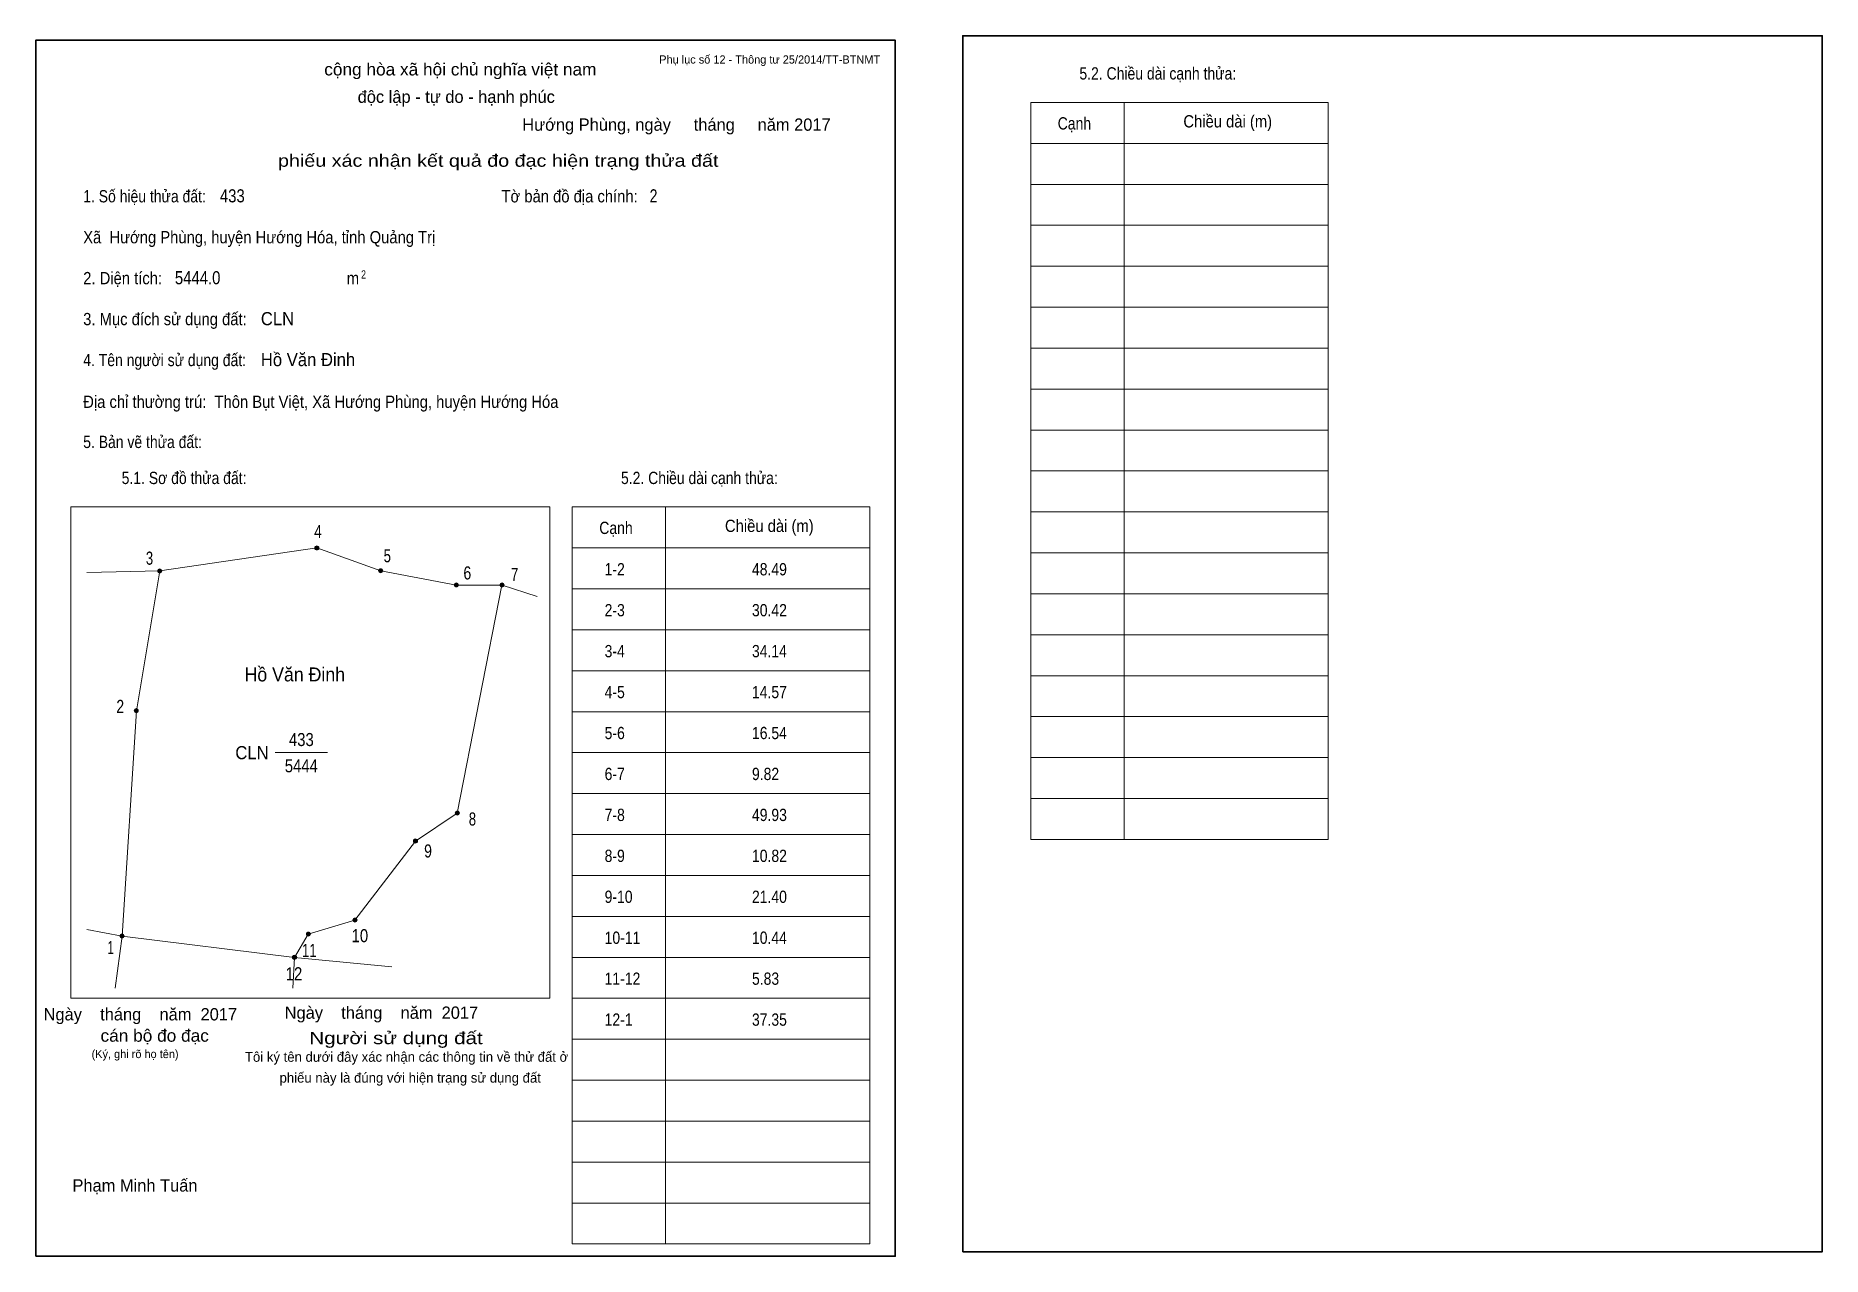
# Model space of a CAD drawing. Header units: centimetres. Extents: x 0 to 43.6, y 0 to 29.8.
import ezdxf
from ezdxf.enums import TextEntityAlignment as Align

# ---------------------------------------------------------------- set-up
doc = ezdxf.new("R2010")
doc.units = ezdxf.units.CM
doc.header["$LTSCALE"] = 0.12
for name, color, linetype in [('30', 7, 'Continuous'), ('34', 7, 'Continuous'), ('62', 7, 'Continuous')]:
    doc.layers.add(name, color=color, linetype=linetype)
for name, color, linetype, lineweight in [('32', 7, 'Continuous', 13), ('33', 7, 'Continuous', 13), ('61', 7, 'Continuous', 13), ('63', 7, 'Continuous', 13)]:
    doc.layers.add(name, color=color, linetype=linetype, lineweight=lineweight)

msp = doc.modelspace()

# ---------------------------------------------------------------- hatches: boundary and pattern name
at = {"layer": '32'}
for points in [[(6.9182, 17.3006, 1), (6.8182, 17.3006, 1)], [(3.0774, 16.7377, 1), (2.9774, 16.7377, 1)], [(8.4782, 16.7434, 1), (8.3782, 16.7434, 1)], [(10.327, 16.3966, 1), (10.227, 16.3966, 1)], [(11.4435, 16.3966, 1), (11.3435, 16.3966, 1)], [(2.5055, 13.3267, 1), (2.4055, 13.3267, 1)], [(10.3509, 10.8253, 1), (10.2509, 10.8253, 1)], [(9.3276, 10.1431, 1), (9.2276, 10.1431, 1)], [(2.1576, 7.8247, 1), (2.0576, 7.8247, 1)], [(6.7125, 7.8691, 1), (6.6125, 7.8691, 1)], [(7.8495, 8.2102, 1), (7.7495, 8.2102, 1)], [(6.3713, 7.3006, 1), (6.2713, 7.3006, 1)]]:
    msp.add_hatch(color=256, dxfattribs=at).paths.add_polyline_path(points)

# ---------------------------------------------------------------- linework, layer by layer
for centre in [(6.8682, 17.3006), (3.0274, 16.7377), (8.4282, 16.7434), (10.277, 16.3966), (11.3935, 16.3966), (2.4555, 13.3267), (10.3009, 10.8253), (9.2776, 10.1431), (2.1076, 7.8247), (6.6625, 7.8691), (7.7995, 8.2102), (6.3213, 7.3006)]:
    msp.add_circle(centre, 0.05, dxfattribs=at)
at = {"layer": '33'}
msp.add_line((5.85, 12.3), (7.13, 12.3), dxfattribs=at)
at = {"layer": '61'}
for p, q in [((3.03, 16.74), (1.25, 16.7)), ((1.25, 7.98), (2.11, 7.82)), ((2.11, 7.82), (1.94, 6.55)), ((6.32, 7.3), (2.11, 7.82)), ((6.32, 7.3), (6.28, 6.55)), ((6.32, 7.3), (8.7, 7.07))]:
    msp.add_line(p, q, dxfattribs=at)
for points in [[(11.39, 16.39), (10.28, 16.39), (8.43, 16.74), (6.87, 17.3), (3.03, 16.74)], [(2.11, 7.82), (2.46, 13.32), (3.03, 16.74)], [(11.39, 16.39), (10.3, 10.82), (9.28, 10.14), (7.8, 8.21), (6.66, 7.87), (6.32, 7.3)], [(11.39, 16.39), (11.4, 16.39), (12.25, 16.11)]]:
    msp.add_lwpolyline(points, dxfattribs=at)
at = {"layer": '63'}
for p, q in [((24.31, 28.18), (31.58, 28.18)), ((24.31, 10.18), (24.31, 28.18)), ((26.59, 10.18), (26.59, 28.18)), ((31.58, 10.18), (31.58, 28.18)), ((24.31, 27.18), (31.58, 27.18)), ((24.31, 26.18), (31.58, 26.18)), ((24.31, 25.18), (31.58, 25.18)), ((24.31, 24.18), (31.58, 24.18)), ((24.31, 23.18), (31.58, 23.18)), ((24.31, 22.18), (31.58, 22.18)), ((24.31, 21.18), (31.58, 21.18)), ((24.31, 20.18), (31.58, 20.18)), ((24.31, 19.18), (31.58, 19.18)), ((0.86, 18.3), (12.56, 18.3)), ((0.86, 6.3), (0.86, 18.3)), ((12.56, 6.3), (12.56, 18.3)), ((13.11, 18.3), (20.38, 18.3)), ((13.11, 0.3), (13.11, 18.3)), ((15.39, 0.3), (15.39, 18.3)), ((20.38, 0.3), (20.38, 18.3)), ((24.31, 18.18), (31.58, 18.18)), ((13.11, 17.3), (20.38, 17.3)), ((24.31, 17.18), (31.58, 17.18)), ((13.11, 16.3), (20.38, 16.3)), ((24.31, 16.18), (31.58, 16.18)), ((13.11, 15.3), (20.38, 15.3)), ((24.31, 15.18), (31.58, 15.18)), ((13.11, 14.3), (20.38, 14.3)), ((24.31, 14.18), (31.58, 14.18)), ((13.11, 13.3), (20.38, 13.3)), ((24.31, 13.18), (31.58, 13.18)), ((13.11, 12.3), (20.38, 12.3)), ((24.31, 12.18), (31.58, 12.18)), ((24.31, 12.18), (31.58, 12.18)), ((13.11, 11.3), (20.38, 11.3)), ((24.31, 11.18), (31.58, 11.18)), ((13.11, 10.3), (20.38, 10.3)), ((24.31, 10.18), (31.58, 10.18)), ((13.11, 9.3), (20.38, 9.3)), ((13.11, 8.3), (20.38, 8.3)), ((13.11, 7.3), (20.38, 7.3)), ((0.86, 6.3), (12.56, 6.3)), ((13.11, 6.3), (20.38, 6.3)), ((13.11, 5.3), (20.38, 5.3)), ((13.11, 4.3), (20.38, 4.3)), ((13.11, 3.3), (20.38, 3.3)), ((13.11, 2.3), (20.38, 2.3)), ((13.11, 2.3), (20.38, 2.3)), ((13.11, 1.3), (20.38, 1.3)), ((13.11, 0.3), (20.38, 0.3))]:
    msp.add_line(p, q, dxfattribs=at)
at = {"layer": '63', "lineweight": 35}
for points in [[(0, 0), (0, 29.7), (21, 29.7), (21, 0)], [(22.65, 0.11), (22.65, 29.81), (43.65, 29.81), (43.65, 0.11)]]:
    msp.add_lwpolyline(points, close=True, dxfattribs=at)

# ---------------------------------------------------------------- texts
at = {"layer": '30', "width": 0.85}
for s, p in [('1-2', (13.9, 16.63)), ('48.49', (17.5, 16.63)), ('2-3', (13.9, 15.63)), ('30.42', (17.5, 15.63)), ('3-4', (13.9, 14.63)), ('34.14', (17.5, 14.63)), ('4-5', (13.9, 13.63)), ('14.57', (17.5, 13.63)), ('5-6', (13.9, 12.63)), ('16.54', (17.5, 12.63)), ('6-7', (13.9, 11.63)), ('9.82', (17.5, 11.63)), ('7-8', (13.9, 10.63)), ('49.93', (17.5, 10.63)), ('8-9', (13.9, 9.63)), ('10.82', (17.5, 9.63)), ('9-10', (13.9, 8.63)), ('21.40', (17.5, 8.63)), ('10-11', (13.9, 7.63)), ('10.44', (17.5, 7.63)), ('11-12', (13.9, 6.63)), ('5.83', (17.5, 6.63)), ('12-1', (13.9, 5.63)), ('37.35', (17.5, 5.63))]:
    msp.add_text(s, height=0.3, dxfattribs=at).set_placement(p)
at = {"layer": '32'}
for s, width, p in [('4', 0.8, (6.895, 17.54)), ('3', 0.75, (2.78, 16.89)), ('5', 0.75, (8.59, 16.95)), ('6', 0.8, (10.545, 16.53)), ('7', 0.75, (11.7, 16.49)), ('2', 0.8, (2.065, 13.27)), ('8', 0.75, (10.67, 10.52)), ('9', 0.8, (9.585, 9.74)), ('10', 0.85, (7.92, 7.67)), ('1', 0.65, (1.83, 7.38)), ('11', 0.75, (6.685, 7.31)), ('12', 0.85, (6.31, 6.74))]:
    msp.add_text(s, height=0.32, dxfattribs=dict(at, width=width)).set_placement(p, align=Align.CENTER)
at = {"layer": '33', "width": 0.85}
for s, p in [('433', (6.49, 12.46)), ('5444', (6.49, 11.82))]:
    msp.add_text(s, height=0.32, dxfattribs=at).set_placement(p, align=Align.CENTER)
at = {"layer": '33', "width": 0.95}
msp.add_text('CLN', height=0.32, dxfattribs=at).set_placement((5.69, 12.14), align=Align.RIGHT)
at = {"layer": '34'}
for s, width, p in [('433', 0.85, (4.5, 25.74)), ('2', 0.8, (15, 25.74)), ('5444.0', 0.85, (3.4, 23.74)), ('CLN', 0.95, (5.5, 22.74)), ('Hồ Văn Đinh', 0.95, (5.5, 21.74))]:
    msp.add_text(s, height=0.32, dxfattribs=dict(at, width=width)).set_placement(p)
at = {"layer": '62', "width": 0.95}
msp.add_text('Hồ Văn Đinh', height=0.3411, dxfattribs=at).set_placement((6.33, 14.04), align=Align.CENTER)
at = {"layer": '63'}
for s, height, p in [('Phụ lục số 12 - Thông tư 25/2014/TT-BTNMT', 0.2, (20.63, 29.13)), ('Ngày    tháng    năm  2017', 0.3, (10.81, 5.8)), ('Ngày    tháng    năm  2017', 0.3, (4.92, 5.76)), ('(Ký, ghi rõ họ tên)', 0.2, (3.49, 4.84))]:
    msp.add_text(s, height=height, dxfattribs=at).set_placement(p, align=Align.RIGHT)
at = {"layer": '63', "width": 1.05}
msp.add_text('cộng hòa xã hội chủ nghĩa việt nam', height=0.3, dxfattribs=at).set_placement((10.375, 28.84), align=Align.CENTER)
at = {"layer": '63'}
for s, height, width, p in [('5.2. Chiều dài cạnh thửa:', 0.3, 0.85, (25.5, 28.74)), ('Cạnh', 0.3, 0.85, (24.97, 27.52)), ('Chiều dài (m)', 0.3, 0.9, (28.04, 27.57)), ('1. Số hiệu thửa đất:', 0.3, 0.85, (1.16, 25.74)), ('Tờ bản đồ địa chính:', 0.3, 0.9, (11.38, 25.74)), ('Xã  Hướng Phùng, huyện Hướng Hóa, tỉnh Quảng Trị', 0.3, 0.9, (1.16, 24.74)), ('2. Diện tích:', 0.3, 0.9, (1.16, 23.74)), ('2', 0.2, 0.8, (7.95, 23.88)), ('m', 0.3, 0.9, (7.6, 23.74)), ('3. Mục đích sử dụng đất:', 0.3, 0.9, (1.16, 22.74)), ('4. Tên người sử dụng đất:', 0.3, 0.85, (1.16, 21.74)), ('Địa chỉ thường trú:  Thôn Bụt Việt, Xã Hướng Phùng, huyện Hướng Hóa', 0.3, 0.9, (1.16, 20.72)), ('5. Bản vẽ thửa đất:', 0.3, 0.85, (1.16, 19.74)), ('5.1. Sơ đồ thửa đất:', 0.3, 0.85, (2.1, 18.86)), ('5.2. Chiều dài cạnh thửa:', 0.3, 0.85, (14.3, 18.86)), ('Cạnh', 0.3, 0.85, (13.77, 17.64)), ('Chiều dài (m)', 0.3, 0.9, (16.84, 17.69))]:
    msp.add_text(s, height=height, dxfattribs=dict(at, width=width)).set_placement(p)
for s, height, p in [('độc lập - tự do - hạnh phúc', 0.3, (10.275, 28.17)), ('Hướng Phùng, ngày     tháng     năm 2017', 0.3, (15.655, 27.49)), ('Tôi ký tên dưới đây xác nhận các thông tin về thử đất ở ', 0.24, (9.105, 4.75)), ('phiếu này là đúng với hiện trạng sử dụng đất', 0.24, (9.15, 4.24)), ('Phạm Minh Tuấn', 0.3, (2.425, 1.58))]:
    msp.add_text(s, height=height, dxfattribs=at).set_placement(p, align=Align.CENTER)
for s, width, p in [('phiếu xác nhận kết quả đo đạc hiện trạng thửa đất', 1.2, (16.68, 26.61)), ('cán bộ đo đạc', 1.05, (4.23, 5.24)), ('Người sử dụng đất', 1.25, (10.92, 5.18))]:
    msp.add_text(s, height=0.3, dxfattribs=dict(at, width=width)).set_placement(p, align=Align.RIGHT)

doc.saveas('drawing.dxf')
